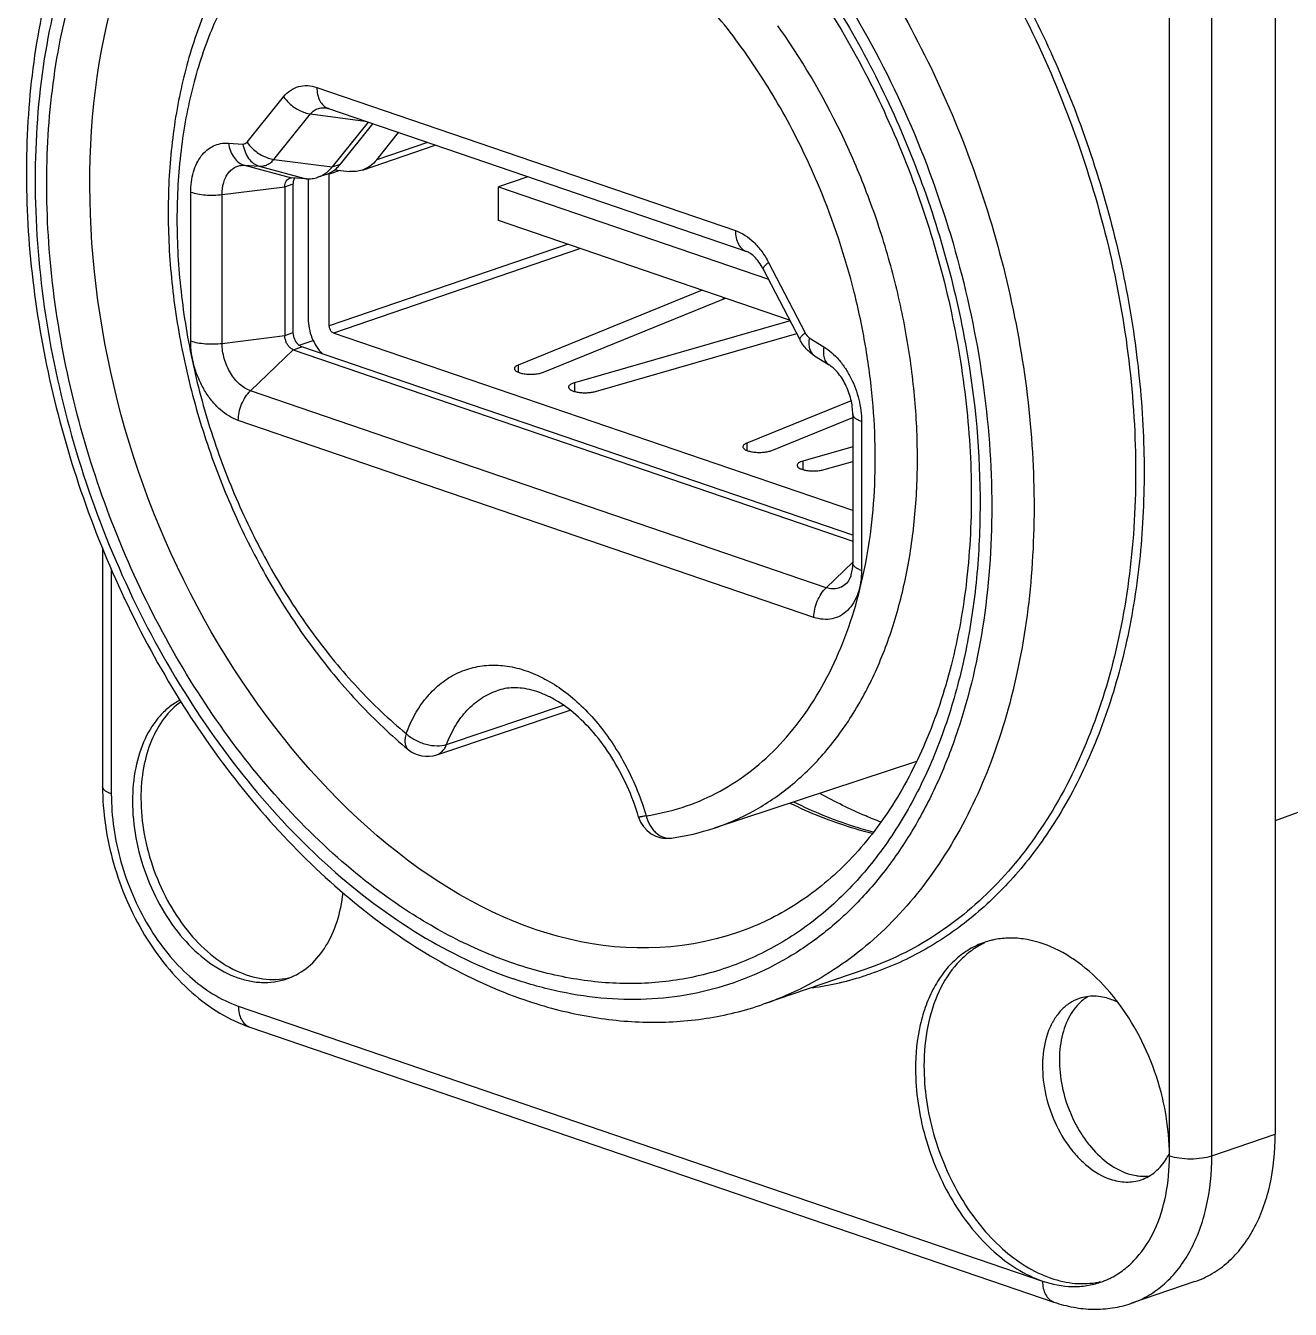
# Model space of a CAD drawing. Header units: millimetres. Extents: x 0 to 420, y 0 to 297.
# Drawn here: x 319.25 to 361.5, y 62.45 to 105.35 of the extents above; entities that cross this region are included whole.
import ezdxf

# ---------------------------------------------------------------- set-up
doc = ezdxf.new("R2010")
doc.units = ezdxf.units.MM
doc.header["$LTSCALE"] = 23.1
doc.layers.get('0').update_dxf_attribs({"linetype": 'CONTINUOUS'})
for name, color, linetype in [('AUSFORMSCHRAEGEN', 7, 'CONTINUOUS'), ('BEZUGSACHSEN', 7, 'CONTINUOUS'), ('FASEN', 7, 'CONTINUOUS'), ('RUNDUNGEN', 7, 'CONTINUOUS')]:
    doc.layers.add(name, color=color, linetype=linetype)

msp = doc.modelspace()

# ---------------------------------------------------------------- linework, layer by layer
at = {"color": 7, "linetype": 'CONTINUOUS'}
for p, q in [((330.6902, 102.1215), (329.484, 100.6238)), ((329.7668, 100.7205), (330.8508, 102.0666)), ((330.978, 100.8675), (331.7076, 101.7735)), ((330.4983, 100.5224), (332.9321, 101.3548)), ((329.2871, 100.3753), (329.0042, 100.2786)), ((329.3911, 95.3116), (329.3911, 100.3851)), ((329.5619, 100.5249), (330.0656, 100.4747)), ((327.9062, 99.9651), (327.9062, 94.9916)), ((328.6162, 100.2274), (328.1302, 100.2562)), ((328.1891, 95.0884), (328.1891, 100.0619)), ((336.0246, 100.297), (335.048, 99.963)), ((335.048, 98.8354), (335.048, 99.963)), ((335.048, 99.963), (344.0601, 96.8807)), ((344.7721, 95.5096), (335.048, 98.8354)), ((341.8515, 96.5085), (335.7032, 94.0059)), ((336.5423, 93.7648), (342.6294, 96.2424)), ((344.787, 95.4809), (337.5805, 93.4097)), ((346.8816, 89.1415), (329.5326, 95.0753)), ((338.2855, 93.1228), (345.0082, 95.0548)), ((328.1891, 94.519), (346.8816, 88.1258)), ((346.8816, 88.3193), (328.4719, 94.6157)), ((346.8286, 92.814), (343.34, 91.394)), ((344.1791, 91.1529), (346.8816, 92.2529)), ((346.8816, 91.2762), (345.2172, 90.7978)), ((345.9223, 90.5108), (346.8816, 90.7865))]:
    msp.add_line(p, q, dxfattribs=at)
at = {"color": 9, "linetype": 'CONTINUOUS'}
for p, q in [((332.6673, 101.4453), (330.978, 100.8675)), ((329.7461, 100.5065), (329.3911, 100.3851)), ((329.484, 100.6238), (329.7668, 100.7205)), ((327.9062, 99.9651), (328.1891, 100.0619)), ((337.3711, 98.0409), (329.3911, 95.3116)), ((337.7873, 97.8985), (329.5326, 95.0753)), ((342.548, 96.2702), (342.548, 96.2093)), ((327.9062, 94.9916), (328.1891, 95.0884)), ((328.1891, 94.519), (328.4719, 94.6157)), ((335.7032, 94.0059), (335.7032, 93.7648)), ((337.5805, 93.4097), (337.5805, 93.1228)), ((343.34, 91.394), (343.34, 91.1529)), ((345.2172, 90.7978), (345.2172, 90.5109))]:
    msp.add_line(p, q, dxfattribs=at)
at = {"color": 7, "linetype": 'CONTINUOUS'}
msp.add_arc((328.9382, 101.3539), 1.0403, 303.91446, 306.95049, dxfattribs=at)
at = {"color": 9, "linetype": 'CONTINUOUS'}
for points, knots in [([(332.0742, 75.7171), (331.1686, 76.3015), (329.4035, 77.6734), (327.0306, 80.1612), (324.9093, 83.0751), (323.1014, 86.3295), (321.6587, 89.8297), (320.6232, 93.4736), (320.0252, 97.1551), (319.8825, 100.7672), (320.2001, 104.2053), (320.9712, 107.3709), (322.1768, 110.1719), (323.5446, 112.1662), (324.82, 113.4768), (325.8432, 114.3047), (326.9402, 114.9859), (328.1026, 115.5147), (329.3211, 115.8869), (330.5863, 116.0996), (331.8878, 116.1511), (332.7614, 116.0793), (333.1992, 116.018)], [0, 0, 0, 0, 0.062296, 0.1285529, 0.198113, 0.2700407, 0.3432201, 0.416446, 0.4885102, 0.5582869, 0.6248234, 0.687437, 0.7458223, 0.8001624, 0.8260723, 0.8513055, 0.8760464, 0.900505, 0.9249051, 0.9494787, 0.9744511, 1, 1, 1, 1]), ([(343.0622, 75.0562), (335.0918, 72.3298), (317.754, 88.6464), (321.4651, 112.1606), (329.4353, 114.8898)], [0, 0, 0, 0, 0.4999801, 1, 1, 1, 1]), ([(337.9581, 114.3757), (339.592, 113.4764), (341.8912, 111.6685), (344.498, 108.725), (346.3092, 106.1439), (347.8792, 103.31), (349.6034, 99.2848), (350.447, 96.0722), (350.7815, 93.9051)], [0, 0, 0, 0, 0.2246221, 0.3464306, 0.4731656, 0.6035017, 0.7359075, 1, 1, 1, 1]), ([(350.7815, 93.9051), (351.0507, 92.1603), (351.2333, 89.5399), (350.9741, 86.1301), (350.5412, 83.7441), (349.873, 81.5282), (348.9787, 79.5162), (347.8706, 77.74), (346.5643, 76.2283), (345.0787, 75.0073), (343.4371, 74.0995), (341.6676, 73.5222), (339.8017, 73.2855), (337.8722, 73.3918), (335.9109, 73.8367), (333.9492, 74.6102), (332.6936, 75.3174), (332.0742, 75.7171)], [0, 0, 0, 0, 0.1535769, 0.2268399, 0.2971029, 0.3640918, 0.4277116, 0.4880801, 0.5455558, 0.6007477, 0.6544931, 0.7077903, 0.7616904, 0.8171737, 0.8750468, 0.9358818, 1, 1, 1, 1]), ([(347.5245, 78.3553), (347.2951, 78.4113), (346.3591, 78.6691), (345.4535, 79.0335), (344.7937, 79.3562)], [0, 0, 0, 0, 0.2432186, 1, 1, 1, 1])]:
    msp.add_open_spline(points, degree=3, knots=knots, dxfattribs=at)
at = {"color": 7, "linetype": 'CONTINUOUS'}
for points, knots in [([(337.9845, 113.8489), (338.7778, 113.427), (340.3474, 112.4099), (342.5181, 110.503), (344.5346, 108.2064), (346.3433, 105.5778), (347.8978, 102.6827), (349.1582, 99.5937), (350.093, 96.3882), (350.6787, 93.1464), (350.9013, 89.9501), (350.7562, 86.88), (350.2489, 84.014), (349.3944, 81.4247), (348.218, 79.1776), (346.9733, 77.6085), (345.8554, 76.5925), (344.9757, 75.9568), (344.0462, 75.4377), (343.3947, 75.17), (343.0641, 75.0569)], [0, 0, 0, 0, 0.0583417, 0.1208527, 0.1870706, 0.256281, 0.3275994, 0.4000299, 0.4725221, 0.5440223, 0.613526, 0.6801318, 0.7431034, 0.8019426, 0.8564825, 0.9069989, 0.9310187, 0.9543933, 0.9773136, 1, 1, 1, 1]), ([(330.978, 100.8675), (330.9142, 100.7883), (330.7695, 100.6475), (330.5901, 100.5537), (330.498, 100.5223)], [0, 0, 0, 0, 0.511348, 1, 1, 1, 1]), ([(329.0043, 100.2786), (329.0246, 100.2855), (329.1054, 100.3162), (329.182, 100.3576), (329.2358, 100.3938)], [0, 0, 0, 0, 0.2487448, 1, 1, 1, 1]), ([(329.2358, 100.3938), (329.2472, 100.4015), (329.2928, 100.4335), (329.3357, 100.469), (329.3664, 100.4975)], [0, 0, 0, 0, 0.2474318, 1, 1, 1, 1]), ([(329.2869, 100.3752), (329.3072, 100.3822), (329.3881, 100.4128), (329.4648, 100.4543), (329.5187, 100.4906)], [0, 0, 0, 0, 0.2487461, 1, 1, 1, 1]), ([(329.3664, 100.4975), (329.3769, 100.5071), (329.4183, 100.547), (329.4568, 100.59), (329.484, 100.6238)], [0, 0, 0, 0, 0.2467465, 1, 1, 1, 1]), ([(329.5636, 100.5225), (329.5821, 100.5365), (329.6559, 100.5959), (329.722, 100.6648), (329.7668, 100.7205)], [0, 0, 0, 0, 0.245078, 1, 1, 1, 1]), ([(330.498, 100.5223), (330.4299, 100.499), (330.2861, 100.4673), (330.1391, 100.4674), (330.0656, 100.4747)], [0, 0, 0, 0, 0.4936883, 1, 1, 1, 1]), ([(327.9062, 99.9651), (327.9062, 99.998), (327.9123, 100.0608), (327.9422, 100.1458), (327.9914, 100.2117), (328.0364, 100.2389), (328.0596, 100.2468)], [0, 0, 0, 0, 0.2893886, 0.5509516, 0.7843568, 1, 1, 1, 1]), ([(328.0596, 100.2468), (328.0652, 100.2487), (328.0881, 100.2553), (328.1123, 100.2572), (328.1302, 100.2562)], [0, 0, 0, 0, 0.2477472, 1, 1, 1, 1]), ([(328.1891, 100.0619), (328.1891, 100.0795), (328.1925, 100.1445), (328.2106, 100.2099), (328.2347, 100.251)], [0, 0, 0, 0, 0.2702988, 1, 1, 1, 1]), ([(328.6162, 100.2274), (328.6823, 100.2235), (328.8142, 100.2277), (328.9429, 100.2576), (329.0043, 100.2786)], [0, 0, 0, 0, 0.5051175, 1, 1, 1, 1]), ([(329.5326, 95.0753), (329.5126, 95.0821), (329.4624, 95.1147), (329.408, 95.1976), (329.3911, 95.2732), (329.3911, 95.3116)], [0, 0, 0, 0, 0.2188224, 0.6021287, 1, 1, 1, 1]), ([(328.1891, 94.519), (328.1491, 94.5327), (328.0814, 94.5765), (328.005, 94.6655), (327.9321, 94.7986), (327.9062, 94.9149), (327.9062, 94.9916)], [0, 0, 0, 0, 0.2183594, 0.4044127, 0.6030743, 1, 1, 1, 1]), ([(328.4719, 94.6157), (328.432, 94.6294), (328.3642, 94.6733), (328.2879, 94.7623), (328.2149, 94.8953), (328.1891, 95.0117), (328.1891, 95.0884)], [0, 0, 0, 0, 0.2183594, 0.4044127, 0.6030743, 1, 1, 1, 1]), ([(335.7032, 94.0059), (335.6844, 93.9983), (335.6508, 93.9824), (335.6092, 93.9533), (335.5819, 93.9213), (335.5748, 93.8966), (335.5748, 93.8854)], [0, 0, 0, 0, 0.3295168, 0.6011982, 0.8182684, 1, 1, 1, 1]), ([(335.5748, 93.8854), (335.5748, 93.8756), (335.58, 93.8545), (335.6007, 93.8261), (335.6328, 93.7998), (335.6948, 93.7651), (335.7969, 93.7314), (335.9399, 93.7058), (336.0993, 93.6954), (336.2608, 93.7011), (336.4099, 93.7225), (336.5019, 93.7484), (336.5423, 93.7648)], [0, 0, 0, 0, 0.0281173, 0.0605398, 0.0999164, 0.1472424, 0.2650424, 0.4081362, 0.565852, 0.7254404, 0.8740242, 1, 1, 1, 1]), ([(337.5805, 93.4097), (337.5525, 93.4017), (337.5023, 93.3844), (337.4395, 93.3508), (337.397, 93.3127), (337.385, 93.2804), (337.385, 93.2663)], [0, 0, 0, 0, 0.3421985, 0.6205421, 0.8334238, 1, 1, 1, 1]), ([(337.385, 93.2663), (337.385, 93.2221), (337.4475, 93.1743), (337.5186, 93.1428), (337.5956, 93.1164), (337.7064, 93.093), (337.8517, 93.0785), (338.0032, 93.0779), (338.1492, 93.0915), (338.2425, 93.1104), (338.2855, 93.1228)], [0, 0, 0, 0, 0.1375101, 0.1904695, 0.250513, 0.3886802, 0.5435867, 0.7045239, 0.8603218, 1, 1, 1, 1]), ([(343.34, 91.394), (343.3212, 91.3864), (343.2876, 91.3704), (343.2459, 91.3414), (343.2186, 91.3094), (343.2115, 91.2847), (343.2115, 91.2735)], [0, 0, 0, 0, 0.3295168, 0.6011982, 0.8182684, 1, 1, 1, 1]), ([(343.2115, 91.2735), (343.2116, 91.2637), (343.2167, 91.2426), (343.2374, 91.2142), (343.2696, 91.1879), (343.3316, 91.1532), (343.4337, 91.1195), (343.5766, 91.0938), (343.736, 91.0834), (343.8976, 91.0892), (344.0466, 91.1106), (344.1387, 91.1364), (344.1791, 91.1529)], [0, 0, 0, 0, 0.0281173, 0.0605398, 0.0999164, 0.1472424, 0.2650424, 0.4081362, 0.565852, 0.7254404, 0.8740242, 1, 1, 1, 1]), ([(345.2172, 90.7978), (345.1892, 90.7898), (345.1391, 90.7725), (345.0762, 90.7389), (345.0338, 90.7008), (345.0218, 90.6685), (345.0218, 90.6543)], [0, 0, 0, 0, 0.3421985, 0.6205421, 0.8334238, 1, 1, 1, 1]), ([(345.0218, 90.6543), (345.0218, 90.6102), (345.0843, 90.5624), (345.1554, 90.5309), (345.2323, 90.5045), (345.3432, 90.4811), (345.4885, 90.4665), (345.64, 90.466), (345.786, 90.4795), (345.8792, 90.4985), (345.9223, 90.5108)], [0, 0, 0, 0, 0.1375101, 0.1904695, 0.250513, 0.3886802, 0.5435867, 0.7045239, 0.8603218, 1, 1, 1, 1]), ([(347.568, 78.3978), (347.3454, 78.4548), (346.4342, 78.7163), (345.5532, 79.0799), (344.9107, 79.4001)], [0, 0, 0, 0, 0.2424851, 1, 1, 1, 1]), ([(347.8262, 78.732), (347.6541, 78.7974), (346.9568, 79.0782), (346.2811, 79.4121), (345.7857, 79.6889)], [0, 0, 0, 0, 0.2448897, 1, 1, 1, 1])]:
    msp.add_open_spline(points, degree=3, knots=knots, dxfattribs=at)
msp.add_open_spline([(329.3911, 100.3851), (329.3911, 100.3973), (329.3921, 100.4095), (329.394, 100.4216)], degree=3, dxfattribs=at)
at = {"layer": 'AUSFORMSCHRAEGEN', "color": 7, "linetype": 'CONTINUOUS'}
for p, q in [((371.5194, 82.6505), (360.9988, 78.7755)), ((349.0093, 80.7563), (342.2455, 78.5308))]:
    msp.add_line(p, q, dxfattribs=at)
at = {"layer": 'BEZUGSACHSEN', "color": 7, "linetype": 'CONTINUOUS'}
for p, q in [((360.9988, 113.4147), (360.9988, 68.3095)), ((347.2815, 73.8043), (343.8874, 72.6434)), ((358.3144, 63.3791), (356.1931, 62.6535))]:
    msp.add_line(p, q, dxfattribs=at)
for centre, radius, start, end in [((327.2543, 75.5835), 2.2081, 288.88891, 293.03661), ((355.5929, 71.5173), 1.6281, 131.00777, 134.63041), ((356.6146, 68.3902), 1.4928, 270.77044, 277.07618)]:
    msp.add_arc(centre, radius, start, end, dxfattribs=at)
for points, knots in [([(328.6127, 117.3035), (328.1828, 117.1565), (327.3375, 116.8072), (326.138, 116.128), (325.0147, 115.299), (323.6141, 113.9908), (322.0935, 112.0002), (320.7095, 109.1935), (319.7633, 106.0187), (319.2694, 102.5599), (319.2337, 98.9054), (319.6535, 95.1493), (320.5157, 91.3898), (321.7968, 87.726), (323.463, 84.2548), (325.4711, 81.0685), (327.7704, 78.2512), (330.3053, 75.8779), (333.0147, 74.014), (334.9539, 73.1229), (335.9265, 72.7902)], [0, 0, 0, 0, 0.0249341, 0.0500315, 0.0754547, 0.1013505, 0.1549895, 0.2118082, 0.2721641, 0.3360002, 0.4028998, 0.4721648, 0.5428993, 0.6140923, 0.6846981, 0.7537155, 0.8202687, 0.8836907, 0.9436017, 1, 1, 1, 1]), ([(324.4043, 82.8132), (324.2816, 82.7477), (324.0441, 82.5909), (323.6142, 82.1833), (323.184, 81.504), (322.8785, 80.522), (322.815, 79.8067), (322.815, 79.4343)], [0, 0, 0, 0, 0.106782, 0.2170858, 0.4528909, 0.7141309, 1, 1, 1, 1]), ([(324.438, 82.7556), (324.2238, 82.6033), (323.8283, 82.2074), (323.4075, 81.4428), (323.1512, 80.5292), (323.0979, 79.8719), (323.0979, 79.5311)], [0, 0, 0, 0, 0.2181794, 0.4560326, 0.7170962, 1, 1, 1, 1]), ([(322.815, 79.4343), (322.815, 79.0232), (322.897, 78.1864), (323.2336, 76.9692), (323.7657, 75.8302), (324.4613, 74.8405), (325.2782, 74.0612), (326.0437, 73.617), (326.6648, 73.4248), (327.1152, 73.3631), (327.5539, 73.3818), (327.8349, 73.4484), (327.9691, 73.4943)], [0, 0, 0, 0, 0.1383293, 0.2810145, 0.4229771, 0.5592078, 0.6856531, 0.8001062, 0.8530626, 0.9035636, 0.9522611, 1, 1, 1, 1]), ([(323.0979, 79.5311), (323.0979, 79.128), (323.1767, 78.3077), (323.5009, 77.1123), (324.0145, 75.9896), (324.6872, 75.0069), (325.4808, 74.2229), (326.3513, 73.6847), (327.1215, 73.4703), (327.7115, 73.4654), (327.992, 73.515), (328.1267, 73.5523)], [0, 0, 0, 0, 0.1376624, 0.2796734, 0.4211737, 0.5573392, 0.6842015, 0.7994523, 0.9033772, 0.9522834, 1, 1, 1, 1]), ([(328.1183, 73.5515), (328.3524, 73.6511), (328.8033, 73.9446), (329.3264, 74.5963), (329.691, 75.4251), (329.815, 76.0426), (329.851, 76.3673)], [0, 0, 0, 0, 0.2209172, 0.4571742, 0.7162614, 1, 1, 1, 1]), ([(335.9265, 72.7902), (336.5926, 72.5624), (337.9356, 72.2049), (339.9798, 71.9905), (341.9818, 72.1171), (343.2687, 72.4318), (343.8874, 72.6434)], [0, 0, 0, 0, 0.2606927, 0.5124569, 0.7578753, 1, 1, 1, 1]), ([(354.4491, 72.6759), (354.2838, 72.5128), (354.08, 72.2043), (353.9078, 71.7394), (353.7882, 71.1975), (353.7675, 70.4568), (353.9309, 69.5545), (354.2137, 68.828), (354.5208, 68.2931), (355.0018, 67.6261), (355.5546, 67.1645), (356.0491, 66.9954)], [0, 0, 0, 0, 0.104065, 0.1612579, 0.2218802, 0.3519601, 0.4901817, 0.6302886, 0.6990407, 0.765826, 1, 1, 1, 1]), ([(354.7451, 72.9058), (354.7258, 72.8943), (354.6488, 72.846), (354.5762, 72.7907), (354.5246, 72.7459)], [0, 0, 0, 0, 0.2474943, 1, 1, 1, 1]), ([(358.3137, 63.3789), (358.515, 63.4477), (358.909, 63.6299), (359.4407, 64.023), (359.9066, 64.5283), (360.2978, 65.1349), (360.6087, 65.831), (360.9161, 66.8856), (360.9988, 67.7341), (360.9988, 68.3095)], [0, 0, 0, 0, 0.1068084, 0.2160658, 0.3298913, 0.4498584, 0.5768533, 0.7111941, 1, 1, 1, 1]), ([(356.0491, 66.9954), (356.0738, 66.9869), (356.1714, 66.9557), (356.2715, 66.9322), (356.3469, 66.9198)], [0, 0, 0, 0, 0.2545941, 1, 1, 1, 1]), ([(356.3469, 66.9198), (356.371, 66.9158), (356.4663, 66.902), (356.5629, 66.8965), (356.6347, 66.8975)], [0, 0, 0, 0, 0.2538953, 1, 1, 1, 1])]:
    msp.add_open_spline(points, degree=3, knots=knots, dxfattribs=at)
at = {"layer": 'BEZUGSACHSEN', "color": 9, "linetype": 'CONTINUOUS'}
for points, knots in [([(336.2501, 117.1502), (337.2085, 116.8224), (339.1275, 115.9384), (341.8176, 114.0836), (344.3502, 111.7087), (346.6577, 108.8793), (348.6797, 105.6718), (350.362, 102.1733), (351.6591, 98.4787), (352.5359, 94.6883), (352.9684, 90.9047), (352.9445, 87.2301), (352.4637, 83.7633), (351.5363, 80.597), (350.1837, 77.817), (348.7027, 75.8572), (347.3455, 74.5793), (346.2636, 73.7759), (345.1113, 73.1203), (344.2998, 72.7845), (343.8874, 72.6434)], [0, 0, 0, 0, 0.0557529, 0.1154986, 0.1791416, 0.2462028, 0.3159249, 0.3873538, 0.45942, 0.5310119, 0.601049, 0.6685557, 0.7327397, 0.7930774, 0.8494068, 0.9020202, 0.9272065, 0.9518105, 0.9760093, 1, 1, 1, 1]), ([(335.543, 115.9687), (335.0304, 116.144), (334.0024, 116.431), (332.4436, 116.6605), (330.9125, 116.6772), (329.425, 116.4804), (327.9962, 116.0716), (326.6412, 115.4547), (325.3738, 114.6366), (324.2068, 113.626), (323.151, 112.4337), (322.2165, 111.0719), (321.4114, 109.554), (320.503, 107.2988), (319.7488, 104.1628), (319.4609, 100.1269), (319.7791, 95.8918), (320.6904, 91.6154), (322.1603, 87.4567), (324.134, 83.571), (326.5383, 80.1033), (329.2866, 77.1827), (332.2784, 74.9193), (334.4552, 73.8666), (335.543, 73.4946)], [0, 0, 0, 0, 0.0272496, 0.0535395, 0.0790488, 0.1040288, 0.1287585, 0.1535353, 0.1786544, 0.2043856, 0.2309579, 0.2585489, 0.2872804, 0.3172188, 0.3806685, 0.4485782, 0.5200005, 0.5936183, 0.6679051, 0.7412739, 0.8122214, 0.8794778, 0.9421678, 1, 1, 1, 1]), ([(335.543, 115.9687), (336.6307, 115.5966), (338.8075, 114.5439), (341.7993, 112.2806), (344.5476, 109.36), (346.9519, 105.8923), (348.9256, 102.0066), (350.3955, 97.8479), (351.3068, 93.5715), (351.625, 89.3363), (351.3372, 85.3004), (350.5829, 82.1644), (349.6745, 79.9092), (348.8695, 78.3913), (347.9349, 77.0295), (346.8792, 75.8372), (345.7121, 74.8267), (344.4448, 74.0085), (343.0897, 73.3917), (341.661, 72.9828), (340.1735, 72.786), (338.6424, 72.8028), (337.0835, 73.0322), (336.0555, 73.3193), (335.543, 73.4946)], [0, 0, 0, 0, 0.0578322, 0.1205222, 0.1877786, 0.2587261, 0.3320949, 0.4063817, 0.4799995, 0.5514218, 0.6193315, 0.6827812, 0.7127196, 0.7414511, 0.7690421, 0.7956144, 0.8213456, 0.8464647, 0.8712415, 0.8959712, 0.9209512, 0.9464605, 0.9727504, 1, 1, 1, 1])]:
    msp.add_open_spline(points, degree=3, knots=knots, dxfattribs=at)
at = {"layer": 'FASEN', "color": 7, "linetype": 'CONTINUOUS'}
for centre, radius, start, end in [((352.434, 72.2677), 2.6868, 115.31118, 118.19077), ((355.5036, 68.6239), 2.1769, 328.72299, 334.05286), ((354.5804, 65.989), 2.6779, 281.13092, 282.45758)]:
    msp.add_arc(centre, radius, start, end, dxfattribs=at)
for points, knots in [([(351.1648, 74.6358), (351.0178, 74.557), (350.7332, 74.3686), (350.2181, 73.8793), (349.7028, 73.0644), (349.3368, 71.887), (349.2608, 71.0293), (349.2608, 70.5828)], [0, 0, 0, 0, 0.1067898, 0.217104, 0.4529283, 0.7141627, 1, 1, 1, 1]), ([(354.4483, 72.8369), (354.3362, 72.7986), (354.1172, 72.6911), (353.8318, 72.4498), (353.5944, 72.1357), (353.3417, 71.6166), (353.1869, 70.8359), (353.2488, 69.8317), (353.5416, 68.8266), (353.9609, 68.0598), (354.3852, 67.5397), (354.8271, 67.1248), (355.2151, 66.8936), (355.4834, 66.8019)], [0, 0, 0, 0, 0.0481805, 0.0979653, 0.1506638, 0.2070838, 0.3314642, 0.4689823, 0.6126577, 0.7538155, 0.8209943, 0.8847416, 1, 1, 1, 1]), ([(355.4834, 72.8159), (355.3126, 72.8743), (354.9632, 72.9437), (354.6087, 72.8917), (354.4483, 72.8369)], [0, 0, 0, 0, 0.5157568, 1, 1, 1, 1]), ([(355.7406, 72.7084), (355.7194, 72.7189), (355.6354, 72.7588), (355.5489, 72.7935), (355.4834, 72.8159)], [0, 0, 0, 0, 0.2546967, 1, 1, 1, 1]), ([(349.2608, 70.5828), (349.2608, 69.8192), (349.4354, 68.6576), (349.9505, 67.2006), (350.4744, 66.1688), (351.1136, 65.2476), (352.0471, 64.254), (352.9046, 63.6984), (353.5035, 63.4936)], [0, 0, 0, 0, 0.2628608, 0.397809, 0.5310896, 0.659974, 0.7821535, 1, 1, 1, 1]), ([(356.5184, 66.7809), (356.6034, 66.81), (356.77, 66.8854), (357.0782, 67.1022), (357.2635, 67.3282), (357.3641, 67.4937)], [0, 0, 0, 0, 0.2394304, 0.4835903, 1, 1, 1, 1]), ([(355.4834, 66.8019), (355.6541, 66.7435), (356.0035, 66.6741), (356.358, 66.7262), (356.5184, 66.7809)], [0, 0, 0, 0, 0.5156587, 1, 1, 1, 1]), ([(353.5035, 63.4936), (353.7653, 63.404), (354.296, 63.2853), (354.8412, 63.3111), (355.0973, 63.3615)], [0, 0, 0, 0, 0.514625, 1, 1, 1, 1])]:
    msp.add_open_spline(points, degree=3, knots=knots, dxfattribs=at)
at = {"layer": 'RUNDUNGEN', "color": 9, "linetype": 'CONTINUOUS'}
for p, q in [((357.4633, 67.5839), (357.4633, 112.6892)), ((358.8775, 67.5839), (358.8775, 112.6892)), ((326.6437, 101.4547), (327.8661, 102.9726)), ((328.9763, 103.2809), (342.9582, 98.4988)), ((327.5429, 100.879), (328.7653, 102.3969)), ((328.7653, 102.3969), (330.5843, 102.1577)), ((326.0194, 101.4203), (326.5054, 101.3916)), ((327.5429, 100.879), (329.484, 100.6238)), ((326.5611, 100.6814), (328.1302, 100.2562)), ((326.5611, 100.6814), (327.0471, 100.6526)), ((327.0471, 100.6526), (328.6162, 100.2274)), ((325.8091, 99.7041), (327.9062, 99.9651)), ((324.76, 94.8101), (324.76, 99.7836)), ((325.8091, 94.7306), (325.8091, 99.7041)), ((344.0684, 97.4312), (345.2908, 95.0771)), ((325.8091, 94.7306), (327.9062, 94.9916)), ((328.3828, 94.6656), (328.8535, 94.8212)), ((345.429, 94.9193), (345.915, 94.6156)), ((326.7589, 93.1436), (328.1891, 94.519)), ((345.9922, 86.5654), (326.7589, 93.1436)), ((345.5839, 85.5741), (326.3506, 92.1523)), ((347.1745, 92.1174), (347.1745, 87.1439)), ((322.1079, 87.1868), (322.1079, 79.6762)), ((345.9922, 86.5654), (346.8816, 87.4208)), ((333.3113, 81.3298), (337.2113, 82.6366)), ((332.0267, 81.1607), (332.0268, 81.1606)), ((347.2837, 73.805), (347.2817, 73.8043)), ((326.3506, 72.587), (353.2206, 63.3969)), ((358.8775, 67.5839), (360.9988, 68.3095))]:
    msp.add_line(p, q, dxfattribs=at)
at = {"layer": 'RUNDUNGEN', "color": 7, "linetype": 'CONTINUOUS'}
for p, q in [((329.3597, 102.5766), (343.3417, 97.7944)), ((328.684, 100.2274), (328.684, 95.5534)), ((343.888, 97.2122), (345.1104, 94.8581)), ((345.6062, 94.3131), (346.0922, 94.0094)), ((346.8816, 92.3592), (346.8816, 87.3857)), ((321.815, 87.8991), (321.815, 79.918)), ((332.9811, 80.9823), (337.4387, 82.47)), ((326.7341, 71.8826), (353.6041, 62.6925))]:
    msp.add_line(p, q, dxfattribs=at)
at = {"layer": 'RUNDUNGEN', "color": 9, "linetype": 'CONTINUOUS'}
for centre, radius, start, end in [((325.8175, 92.0906), 22.8047, 35.07995, 35.53843), ((329.5026, 102.9935), 0.4407, 249.21205, 251.08909), ((344.0651, 83.6774), 10.5827, 277.929, 288.04395)]:
    msp.add_arc(centre, radius, start, end, dxfattribs=at)
at = {"layer": 'RUNDUNGEN', "color": 7, "linetype": 'CONTINUOUS'}
for centre, radius, start, end in [((332.6645, 81.9308), 0.9999, 230.36545, 288.45894), ((340.6842, 79.1881), 1.0001, 196.62996, 278.23578), ((339.6327, 86.4848), 8.3721, 278.20148, 288.18423), ((352.139, 72.196), 2.659, 104.01563, 108.88384), ((352.1431, 72.1799), 2.6756, 102.47592, 104.01707), ((354.2886, 65.902), 2.6901, 295.26915, 298.63194), ((354.2998, 65.8785), 2.6641, 288.8906, 295.26785)]:
    msp.add_arc(centre, radius, start, end, dxfattribs=at)
at = {"layer": 'RUNDUNGEN', "color": 9, "linetype": 'CONTINUOUS'}
for points, knots in [([(339.7856, 118.5474), (340.5773, 118.2766), (342.1625, 117.5813), (344.4234, 116.168), (346.5946, 114.3828), (348.6364, 112.2596), (350.512, 109.8379), (352.1872, 107.1625), (353.6312, 104.2831), (354.8172, 101.253), (355.7233, 98.1285), (356.3327, 94.9676), (356.634, 91.8287), (356.6214, 88.77), (356.2947, 85.8478), (355.6589, 83.1157), (354.7252, 80.6247), (353.8901, 79.113), (353.4264, 78.4189)], [0, 0, 0, 0, 0.0531343, 0.1094094, 0.1688302, 0.2311871, 0.2960905, 0.3630149, 0.4313351, 0.5003615, 0.5693729, 0.6376489, 0.704502, 0.7693103, 0.8315531, 0.8908476, 0.9469907, 1, 1, 1, 1]), ([(339.6442, 118.3111), (340.6026, 117.9833), (342.5214, 117.0993), (345.2114, 115.2447), (347.7439, 112.87), (350.0513, 110.0407), (352.0733, 106.8336), (353.7556, 103.3353), (355.0528, 99.641), (355.9297, 95.8508), (356.3624, 92.0673), (356.3388, 88.3929), (355.8583, 84.9262), (354.9312, 81.7597), (353.5789, 78.9796), (352.0982, 77.0196), (350.7412, 75.7415), (349.6595, 74.938), (348.5074, 74.2822), (347.696, 73.9462), (347.2837, 73.805)], [0, 0, 0, 0, 0.0557525, 0.1154973, 0.179139, 0.2461987, 0.3159193, 0.387347, 0.4594122, 0.5310035, 0.6010406, 0.668548, 0.7327332, 0.7930726, 0.8494039, 0.9020191, 0.927206, 0.9518105, 0.9760095, 1, 1, 1, 1]), ([(331.9574, 110.8073), (331.6805, 110.7673), (331.1317, 110.6563), (330.3333, 110.3969), (329.5678, 110.0465), (328.84, 109.6075), (328.1543, 109.0826), (327.2902, 108.2623), (326.5376, 107.2875), (325.9066, 106.1964), (325.4842, 105.2996), (325.1229, 104.3426), (324.7195, 102.9745), (324.3851, 101.1433), (324.2561, 98.8359), (324.3956, 96.4387), (324.8003, 94.0064), (325.4609, 91.5944), (326.3621, 89.2577), (327.4835, 87.0494), (328.7997, 85.02), (330.2807, 83.216), (331.3856, 82.1628), (331.9574, 81.6891)], [0, 0, 0, 0, 0.0240992, 0.0480997, 0.0721592, 0.0964536, 0.1211496, 0.1463913, 0.1989239, 0.2264498, 0.2548696, 0.2842081, 0.3144679, 0.377625, 0.4440241, 0.5130777, 0.5840302, 0.6560156, 0.7281109, 0.7993864, 0.8689589, 0.9360398, 1, 1, 1, 1]), ([(345.7654, 99.9407), (345.4269, 100.7525), (344.6713, 102.3231), (343.3067, 104.5036), (341.7529, 106.4379), (340.5837, 107.5618), (339.9771, 108.0644)], [0, 0, 0, 0, 0.2621827, 0.5183438, 0.7651651, 1, 1, 1, 1]), ([(342.2455, 78.5308), (342.7041, 78.6817), (343.603, 79.0746), (344.835, 79.9135), (345.9364, 80.9882), (346.8905, 82.28), (347.684, 83.7677), (348.3061, 85.4279), (348.7483, 87.2352), (349.0045, 89.1622), (349.0712, 91.1796), (348.9477, 93.2569), (348.6359, 95.3622), (348.1408, 97.4636), (347.4696, 99.5293), (346.363, 102.1719), (345.2929, 104.0391), (344.4797, 105.1969)], [0, 0, 0, 0, 0.0478417, 0.0965348, 0.1469053, 0.1995936, 0.2550308, 0.3134297, 0.3748039, 0.438994, 0.5056977, 0.5744987, 0.6448936, 0.7163173, 0.7881662, 0.8598212, 1, 1, 1, 1]), ([(327.8661, 102.9726), (327.9312, 103.0535), (328.0808, 103.1957), (328.3603, 103.3266), (328.6699, 103.3583), (328.8754, 103.3154), (328.9763, 103.2809)], [0, 0, 0, 0, 0.2532966, 0.4953185, 0.7398947, 1, 1, 1, 1]), ([(327.8661, 102.9726), (327.9184, 102.8964), (328.0713, 102.7184), (328.3714, 102.5032), (328.6348, 102.4141), (328.7653, 102.3969)], [0, 0, 0, 0, 0.2536506, 0.6389548, 1, 1, 1, 1]), ([(328.9763, 103.2809), (328.9763, 103.2003), (328.991, 103.046), (329.0629, 102.8367), (329.181, 102.6728), (329.2899, 102.6028), (329.3462, 102.5815)], [0, 0, 0, 0, 0.2888348, 0.5503223, 0.7843072, 1, 1, 1, 1]), ([(328.7653, 102.3969), (328.7997, 102.4396), (328.8781, 102.5151), (329.0231, 102.588), (329.1842, 102.612), (329.2925, 102.5957), (329.3459, 102.5809)], [0, 0, 0, 0, 0.2546599, 0.4981889, 0.7425722, 1, 1, 1, 1]), ([(324.76, 99.7836), (324.76, 100.0104), (324.7996, 100.3442), (324.9513, 100.7445), (325.1026, 100.9936), (325.2916, 101.1929), (325.5132, 101.3355), (325.7604, 101.4156), (325.9332, 101.4254), (326.0194, 101.4203)], [0, 0, 0, 0, 0.2932606, 0.4267702, 0.5511423, 0.6676493, 0.7788401, 0.8883518, 1, 1, 1, 1]), ([(326.0194, 101.4203), (326.033, 101.3311), (326.077, 101.1608), (326.1957, 100.9369), (326.3581, 100.7675), (326.4931, 100.6998), (326.5611, 100.6814)], [0, 0, 0, 0, 0.2807642, 0.5421636, 0.7806848, 1, 1, 1, 1]), ([(326.5054, 101.3916), (326.5312, 101.3901), (326.5851, 101.3993), (326.6271, 101.4341), (326.6437, 101.4547)], [0, 0, 0, 0, 0.4935005, 1, 1, 1, 1]), ([(326.5054, 101.3916), (326.519, 101.3024), (326.563, 101.1321), (326.6817, 100.9081), (326.844, 100.7387), (326.9791, 100.671), (327.0471, 100.6526)], [0, 0, 0, 0, 0.2807642, 0.5421636, 0.7806848, 1, 1, 1, 1]), ([(326.6437, 101.4547), (326.696, 101.3785), (326.8489, 101.2004), (327.149, 100.9853), (327.4124, 100.8962), (327.5429, 100.879)], [0, 0, 0, 0, 0.2536506, 0.6389548, 1, 1, 1, 1]), ([(327.0471, 100.6526), (327.094, 100.6498), (327.1881, 100.6549), (327.323, 100.6971), (327.4445, 100.7725), (327.5123, 100.841), (327.5429, 100.879)], [0, 0, 0, 0, 0.249295, 0.493685, 0.7414035, 1, 1, 1, 1]), ([(325.8091, 99.7041), (325.8091, 99.8395), (325.8328, 100.0388), (325.9233, 100.2778), (326.0137, 100.4265), (326.1265, 100.5455), (326.2589, 100.6307), (326.4065, 100.6785), (326.5097, 100.6844), (326.5611, 100.6814)], [0, 0, 0, 0, 0.2932774, 0.4267876, 0.5511374, 0.6676424, 0.7788334, 0.8883935, 1, 1, 1, 1]), ([(324.76, 99.7836), (324.8336, 99.7584), (324.9962, 99.7188), (325.2554, 99.6867), (325.531, 99.6797), (325.7174, 99.6926), (325.8091, 99.7041)], [0, 0, 0, 0, 0.2203433, 0.4721093, 0.7382293, 1, 1, 1, 1]), ([(339.9771, 78.9462), (340.3835, 79.0048), (341.1877, 79.1897), (342.3336, 79.6684), (343.3976, 80.3405), (344.3653, 81.196), (345.225, 82.2227), (345.9663, 83.407), (346.5811, 84.7335), (347.0621, 86.1855), (347.4041, 87.7451), (347.603, 89.3929), (347.6566, 91.1086), (347.5644, 92.8708), (347.3276, 94.6581), (346.822, 97.0493), (346.2389, 98.805), (345.7654, 99.9407)], [0, 0, 0, 0, 0.0497464, 0.0994159, 0.1497665, 0.2015221, 0.2552688, 0.311441, 0.3703054, 0.4319685, 0.4963922, 0.5634133, 0.6327633, 0.7040887, 0.7769698, 0.8509372, 1, 1, 1, 1]), ([(342.9582, 98.4988), (343.1872, 98.4205), (343.5123, 98.1969), (343.8535, 97.8), (344.0019, 97.5592), (344.0684, 97.4312)], [0, 0, 0, 0, 0.462553, 0.7242648, 1, 1, 1, 1]), ([(342.9582, 98.4988), (342.9582, 98.4166), (342.9735, 98.2595), (343.0483, 98.047), (343.1711, 97.8823), (343.2838, 97.8143), (343.3417, 97.7945)], [0, 0, 0, 0, 0.2894899, 0.5509063, 0.7843976, 1, 1, 1, 1]), ([(344.0684, 97.4312), (344.0384, 97.408), (343.9968, 97.374), (343.9484, 97.3278), (343.9215, 97.2984), (343.9017, 97.2722), (343.8891, 97.2492), (343.8835, 97.2291), (343.8856, 97.2168), (343.888, 97.2122)], [0, 0, 0, 0, 0.3860114, 0.5453728, 0.6806032, 0.7916075, 0.8792655, 0.9463221, 1, 1, 1, 1]), ([(326.3506, 92.1523), (326.1261, 92.2291), (325.8045, 92.4374), (325.4546, 92.8099), (325.2149, 93.1552), (325.0186, 93.5421), (324.8254, 94.0883), (324.76, 94.5238), (324.76, 94.8101)], [0, 0, 0, 0, 0.2178621, 0.3400321, 0.4689144, 0.6021962, 0.7371353, 1, 1, 1, 1]), ([(324.76, 94.8101), (324.8336, 94.7849), (324.9962, 94.7453), (325.2554, 94.7132), (325.531, 94.7062), (325.7174, 94.7191), (325.8091, 94.7306)], [0, 0, 0, 0, 0.2203433, 0.4721093, 0.7382293, 1, 1, 1, 1]), ([(345.2908, 95.0771), (345.2608, 95.0539), (345.2192, 95.0199), (345.1708, 94.9737), (345.1439, 94.9443), (345.1241, 94.9181), (345.1115, 94.8951), (345.1059, 94.875), (345.108, 94.8627), (345.1104, 94.8581)], [0, 0, 0, 0, 0.3860114, 0.5453728, 0.6806032, 0.7916075, 0.8792655, 0.9463221, 1, 1, 1, 1]), ([(345.2908, 95.0771), (345.2995, 95.0603), (345.3352, 94.9999), (345.3854, 94.9466), (345.429, 94.9193)], [0, 0, 0, 0, 0.2678421, 1, 1, 1, 1]), ([(345.429, 94.9193), (345.418, 94.8541), (345.4073, 94.729), (345.4304, 94.5533), (345.4858, 94.4292), (345.5495, 94.3543), (345.5867, 94.3254), (345.6062, 94.3131)], [0, 0, 0, 0, 0.2976392, 0.5603171, 0.7899209, 0.8963359, 1, 1, 1, 1]), ([(326.7589, 93.1436), (326.6248, 93.1894), (326.4328, 93.3138), (326.2238, 93.5363), (326.0308, 93.8145), (325.8611, 94.2136), (325.8091, 94.5596), (325.8091, 94.7306)], [0, 0, 0, 0, 0.2180029, 0.3402274, 0.4691859, 0.7369664, 1, 1, 1, 1]), ([(345.915, 94.6156), (345.904, 94.5504), (345.8933, 94.4254), (345.9164, 94.2496), (345.9717, 94.1255), (346.0355, 94.0506), (346.0727, 94.0217), (346.0922, 94.0095)], [0, 0, 0, 0, 0.2976392, 0.5603171, 0.7899209, 0.8963359, 1, 1, 1, 1]), ([(345.915, 94.6156), (346.1027, 94.4984), (346.361, 94.2649), (346.6413, 93.8922), (346.8913, 93.4596), (347.109, 92.8673), (347.1745, 92.3648), (347.1745, 92.1174)], [0, 0, 0, 0, 0.2288131, 0.3530615, 0.4817544, 0.7441744, 1, 1, 1, 1]), ([(326.3506, 92.1523), (326.3506, 92.2436), (326.3708, 92.4295), (326.4528, 92.6971), (326.5809, 92.9416), (326.6957, 93.0829), (326.7589, 93.1436)], [0, 0, 0, 0, 0.2497035, 0.5070554, 0.7607014, 1, 1, 1, 1]), ([(347.1745, 92.1174), (347.132, 92.1319), (347.0563, 92.1624), (346.9728, 92.213), (346.9249, 92.2578), (346.9003, 92.2906), (346.8851, 92.3245), (346.8816, 92.3479), (346.8816, 92.3592)], [0, 0, 0, 0, 0.33615, 0.6102738, 0.7244233, 0.8251336, 0.9154429, 1, 1, 1, 1]), ([(347.1745, 87.1439), (347.1745, 87.0095), (347.1559, 86.7491), (347.0676, 86.3818), (346.9221, 86.0625), (346.7233, 85.8034), (346.4771, 85.6165), (346.1936, 85.5118), (345.8869, 85.495), (345.6839, 85.5399), (345.5839, 85.5741)], [0, 0, 0, 0, 0.1515997, 0.2932815, 0.4240804, 0.5447817, 0.658036, 0.7682591, 0.8807205, 1, 1, 1, 1]), ([(347.1745, 87.1439), (347.132, 87.1584), (347.0563, 87.1889), (346.9728, 87.2395), (346.9249, 87.2843), (346.9003, 87.3171), (346.8851, 87.351), (346.8816, 87.3744), (346.8816, 87.3857)], [0, 0, 0, 0, 0.33615, 0.6102738, 0.7244233, 0.8251336, 0.9154429, 1, 1, 1, 1]), ([(346.7378, 86.7908), (346.6954, 86.7339), (346.597, 86.6332), (346.4095, 86.5385), (346.1998, 86.5135), (346.0604, 86.542), (345.9922, 86.5654)], [0, 0, 0, 0, 0.2550257, 0.497039, 0.7407493, 1, 1, 1, 1]), ([(345.5839, 85.5741), (345.5839, 85.6655), (345.6041, 85.8513), (345.6861, 86.1189), (345.8142, 86.3634), (345.9291, 86.5047), (345.9922, 86.5654)], [0, 0, 0, 0, 0.2497035, 0.5070554, 0.7607014, 1, 1, 1, 1]), ([(331.9574, 81.6891), (332.0401, 81.9093), (332.231, 82.3266), (332.6049, 82.8826), (333.0513, 83.3375), (333.5612, 83.6801), (334.1235, 83.9014), (334.7247, 83.9958), (335.3501, 83.962), (335.8726, 83.8307), (336.2884, 83.6679), (336.7142, 83.4602), (337.2368, 83.1255), (337.8273, 82.624), (338.3788, 82.027), (338.8804, 81.3465), (339.4728, 80.3406), (339.8073, 79.5147), (339.9771, 78.9462)], [0, 0, 0, 0, 0.0609862, 0.1184481, 0.1728712, 0.2251772, 0.2765456, 0.3283072, 0.3817318, 0.4378476, 0.467169, 0.4973883, 0.5605763, 0.6274469, 0.6977099, 0.7708522, 0.8461803, 1, 1, 1, 1]), ([(333.3113, 81.3298), (333.3924, 81.5459), (333.5839, 81.952), (333.9727, 82.4777), (334.4434, 82.8816), (334.8059, 83.0608), (334.9915, 83.1243)], [0, 0, 0, 0, 0.2730524, 0.5277332, 0.7678834, 1, 1, 1, 1]), ([(331.9574, 81.6891), (331.9407, 81.6341), (331.917, 81.5291), (331.9139, 81.3784), (331.9474, 81.2508), (331.9975, 81.1849), (332.0266, 81.1608)], [0, 0, 0, 0, 0.3070864, 0.5723026, 0.7984791, 1, 1, 1, 1]), ([(331.9574, 81.6891), (332.0473, 81.6055), (332.2588, 81.4611), (332.6127, 81.3226), (332.9735, 81.2675), (333.2093, 81.2949), (333.3113, 81.3298)], [0, 0, 0, 0, 0.2531331, 0.5212667, 0.7778013, 1, 1, 1, 1]), ([(332.9811, 80.9824), (333.0174, 80.9945), (333.0884, 81.0289), (333.1809, 81.107), (333.2573, 81.209), (333.2952, 81.2878), (333.3113, 81.3298)], [0, 0, 0, 0, 0.2322864, 0.472576, 0.7274928, 1, 1, 1, 1]), ([(322.1079, 79.6762), (322.0655, 79.6907), (321.9896, 79.7212), (321.8951, 79.7787), (321.832, 79.843), (321.8151, 79.8949), (321.8151, 79.918)], [0, 0, 0, 0, 0.3368053, 0.6117324, 0.82629, 1, 1, 1, 1]), ([(322.1079, 79.6762), (322.1079, 78.9125), (322.2825, 77.7509), (322.7976, 76.294), (323.3215, 75.2622), (323.9607, 74.341), (324.8942, 73.3474), (325.7517, 72.7918), (326.3506, 72.587)], [0, 0, 0, 0, 0.2628573, 0.3978066, 0.5310858, 0.6599666, 0.7821436, 1, 1, 1, 1]), ([(339.9771, 78.9462), (339.942, 78.9376), (339.8927, 78.9259), (339.8314, 78.9127), (339.7957, 78.9058), (339.7677, 78.9012), (339.7463, 78.8989), (339.7343, 78.8984), (339.7265, 78.9), (339.726, 78.9019)], [0, 0, 0, 0, 0.4213445, 0.5920754, 0.7338226, 0.8456741, 0.926953, 0.9775236, 1, 1, 1, 1]), ([(339.9771, 78.9462), (340.0054, 78.8336), (340.0693, 78.6714), (340.196, 78.4856), (340.3371, 78.3361), (340.5085, 78.2303), (340.6923, 78.19), (340.7832, 78.192), (340.8271, 78.1983)], [0, 0, 0, 0, 0.2824519, 0.4170704, 0.5454589, 0.7814823, 0.8920515, 1, 1, 1, 1]), ([(353.4264, 78.4189), (353.0421, 77.8436), (352.2091, 76.7673), (350.7474, 75.3928), (349.1233, 74.3175), (347.9443, 73.8111), (347.3431, 73.6151)], [0, 0, 0, 0, 0.2630496, 0.5152056, 0.7595682, 1, 1, 1, 1]), ([(326.3506, 72.587), (326.3506, 72.5048), (326.3659, 72.3477), (326.4406, 72.1351), (326.5636, 71.9705), (326.6762, 71.9024), (326.7341, 71.8826)], [0, 0, 0, 0, 0.2894852, 0.5509966, 0.7844994, 1, 1, 1, 1]), ([(356.193, 62.6536), (356.3944, 62.7224), (356.7882, 62.9047), (357.3198, 63.2979), (357.7855, 63.8031), (358.1768, 64.4097), (358.4875, 65.1058), (358.7948, 66.1603), (358.8775, 67.0087), (358.8775, 67.5839)], [0, 0, 0, 0, 0.1068084, 0.2160658, 0.3298943, 0.4498562, 0.5768715, 0.7112113, 1, 1, 1, 1]), ([(357.4633, 67.5839), (357.5683, 67.548), (357.8037, 67.499), (358.1704, 67.4756), (358.5371, 67.499), (358.7725, 67.548), (358.8775, 67.5839)], [0, 0, 0, 0, 0.232306, 0.5, 0.767694, 1, 1, 1, 1]), ([(353.2206, 63.3969), (353.2206, 63.3147), (353.236, 63.1576), (353.3107, 62.945), (353.4336, 62.7804), (353.5463, 62.7123), (353.6041, 62.6925)], [0, 0, 0, 0, 0.2894852, 0.5509965, 0.7844994, 1, 1, 1, 1])]:
    msp.add_open_spline(points, degree=3, knots=knots, dxfattribs=at)
at = {"layer": 'RUNDUNGEN', "color": 7, "linetype": 'CONTINUOUS'}
for points, knots in [([(330.9202, 111.6438), (330.6417, 111.5449), (330.0936, 111.3164), (329.0437, 110.7415), (327.8303, 109.8022), (326.5903, 108.3789), (325.577, 106.692), (324.8037, 104.7807), (324.2785, 102.684), (324.0064, 100.4422), (323.9894, 98.098), (324.2259, 95.6963), (324.71, 93.2839), (325.4317, 90.908), (326.3765, 88.6157), (327.526, 86.4524), (328.8583, 84.4608), (330.3484, 82.6807), (331.4542, 81.635), (332.0266, 81.1608)], [0, 0, 0, 0, 0.0249879, 0.0500941, 0.1010548, 0.1537532, 0.208826, 0.2666797, 0.3274618, 0.3910692, 0.4571785, 0.5252884, 0.5947666, 0.6648955, 0.7349185, 0.8040854, 0.8716976, 0.9371546, 1, 1, 1, 1]), ([(329.3597, 102.5766), (329.3585, 102.577), (329.3539, 102.5785), (329.3492, 102.5799), (329.3459, 102.5809)], [0, 0, 0, 0, 0.2743848, 1, 1, 1, 1]), ([(343.888, 97.2122), (343.8454, 97.2942), (343.7549, 97.4421), (343.6026, 97.6212), (343.4642, 97.7354), (343.3767, 97.7825), (343.3417, 97.7944)], [0, 0, 0, 0, 0.3411343, 0.6371999, 0.8634732, 1, 1, 1, 1]), ([(328.684, 95.5534), (328.684, 95.4459), (328.7074, 95.2272), (328.8021, 94.9116), (328.9508, 94.6219), (329.084, 94.4533), (329.1573, 94.3801)], [0, 0, 0, 0, 0.2491811, 0.5061556, 0.7598437, 1, 1, 1, 1]), ([(345.6062, 94.3131), (345.5015, 94.3786), (345.3096, 94.541), (345.1677, 94.7478), (345.1104, 94.8581)], [0, 0, 0, 0, 0.4984025, 1, 1, 1, 1]), ([(346.8816, 92.3592), (346.8816, 92.5264), (346.8352, 92.8708), (346.6871, 93.2767), (346.5182, 93.5721), (346.3796, 93.7584), (346.2383, 93.904), (346.1393, 93.98), (346.0922, 94.0094)], [0, 0, 0, 0, 0.2650368, 0.5449376, 0.679227, 0.8032871, 0.91194, 1, 1, 1, 1]), ([(346.7378, 86.7908), (346.756, 86.8152), (346.7939, 86.8819), (346.8634, 87.0771), (346.8816, 87.2554), (346.8816, 87.3857)], [0, 0, 0, 0, 0.1474052, 0.3688495, 1, 1, 1, 1]), ([(339.726, 78.9019), (339.6206, 79.2548), (339.3653, 79.9407), (338.8593, 80.8906), (338.255, 81.7196), (337.5848, 82.3902), (336.9829, 82.8085), (336.5045, 83.0343), (336.1689, 83.1469), (335.8478, 83.2104), (335.5438, 83.227), (335.2581, 83.1999), (335.0775, 83.1537), (334.9915, 83.1243)], [0, 0, 0, 0, 0.1592749, 0.3153959, 0.464053, 0.6012352, 0.7236329, 0.7786956, 0.8295345, 0.8763322, 0.919783, 0.9607172, 1, 1, 1, 1]), ([(321.815, 79.918), (321.815, 79.057), (322.0113, 77.7491), (322.595, 76.1111), (323.1896, 74.9517), (323.9187, 73.9123), (324.7622, 73.0276), (325.6982, 72.3298), (326.3858, 72.0017), (326.7341, 71.8826)], [0, 0, 0, 0, 0.2592371, 0.3916652, 0.5227078, 0.6502394, 0.7726594, 0.8891773, 1, 1, 1, 1]), ([(351.2784, 74.7119), (351.1059, 74.6529), (350.7684, 74.4965), (350.3128, 74.1596), (349.9138, 73.7264), (349.5785, 73.2065), (349.3122, 72.61), (349.0489, 71.7062), (348.978, 70.9791), (348.978, 70.4861)], [0, 0, 0, 0, 0.1068057, 0.2160632, 0.3298939, 0.4498611, 0.5768666, 0.711203, 1, 1, 1, 1]), ([(355.5875, 72.9047), (355.3076, 73.2505), (354.7106, 73.8654), (353.6853, 74.5392), (352.7719, 74.8315), (352.0658, 74.8705), (351.7278, 74.8284), (351.5651, 74.7924)], [0, 0, 0, 0, 0.2862105, 0.5470338, 0.7823453, 0.8927374, 1, 1, 1, 1]), ([(357.4633, 67.5839), (357.4633, 68.0557), (357.3733, 69.0155), (357.0022, 70.4173), (356.4134, 71.7396), (355.8826, 72.5402), (355.5875, 72.9047)], [0, 0, 0, 0, 0.2465692, 0.5009411, 0.7548443, 1, 1, 1, 1]), ([(348.978, 70.4861), (348.978, 69.7224), (349.1526, 68.5608), (349.6677, 67.1039), (350.1915, 66.0721), (350.8307, 65.1509), (351.7642, 64.1573), (352.6218, 63.6017), (353.2206, 63.3969)], [0, 0, 0, 0, 0.2628609, 0.3978075, 0.5310864, 0.6599666, 0.7821416, 1, 1, 1, 1]), ([(355.5777, 63.5409), (355.7234, 63.6204), (356.0055, 63.8101), (356.5157, 64.3003), (357.0257, 65.1135), (357.388, 66.2862), (357.4633, 67.1397), (357.4633, 67.5839)], [0, 0, 0, 0, 0.1068027, 0.2171688, 0.453111, 0.7143397, 1, 1, 1, 1]), ([(353.2206, 63.3969), (353.541, 63.2873), (354.0417, 63.189), (354.7006, 63.2305), (355.0127, 63.3067), (355.1623, 63.3579)], [0, 0, 0, 0, 0.514771, 0.7594838, 1, 1, 1, 1]), ([(353.6041, 62.6925), (353.8169, 62.6197), (354.2492, 62.5052), (354.9109, 62.4374), (355.5658, 62.4799), (355.9889, 62.5837), (356.1931, 62.6535)], [0, 0, 0, 0, 0.2561167, 0.5069875, 0.7542817, 1, 1, 1, 1])]:
    msp.add_open_spline(points, degree=3, knots=knots, dxfattribs=at)

doc.saveas('drawing.dxf')
